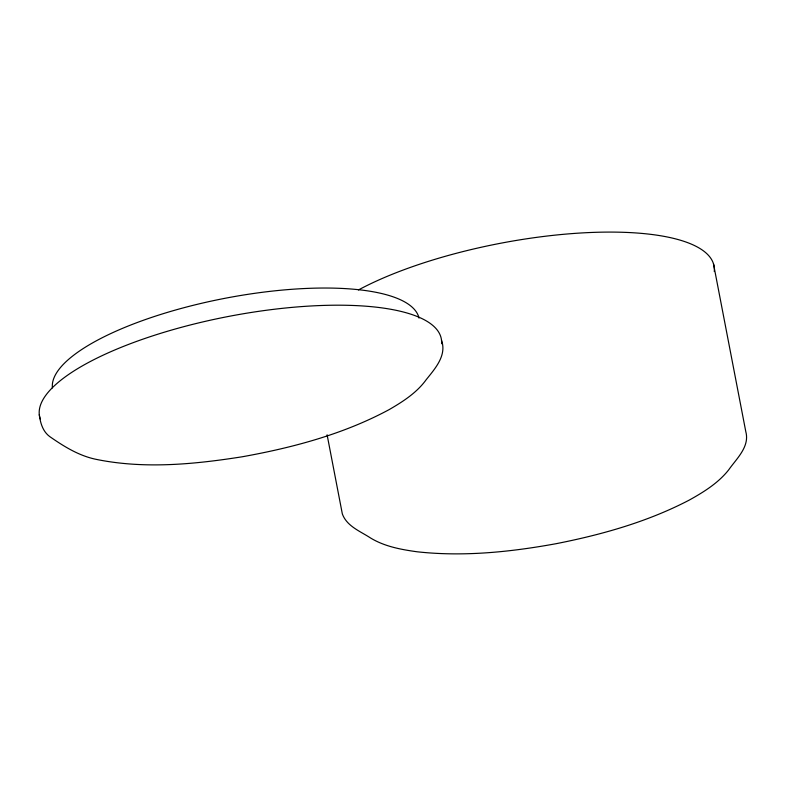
<?xml version="1.0" encoding="UTF-8"?>
<svg xmlns="http://www.w3.org/2000/svg" width="786" height="786" viewBox="0 0 786 786"><rect width="100%" height="100%" fill="white"/><g stroke="black" fill="none" stroke-linecap="round" stroke-linejoin="round"><path stroke-width="1.18" d="M713.462 263.713L745.786 431.573C750.001 446.762 736.374 458.788 728.622 469.949C718.227 483.066 703.716 492.046 689.273 500.083C647.654 521.816 601.997 534.647 556.115 543.696C510.399 552.037 463.504 556.891 417.12 551.782C401.066 549.561 384.57 546.516 370.53 537.978C360.371 531.287 346.862 526.345 342.342 513.936L327.104 434.805M441.526 340.338C447.008 355.527 434.913 368.772 426.209 379.677C416.796 392.735 402.943 401.607 389.237 409.565C343.62 434.137 292.913 447.666 242.176 456.784C194.25 464.339 144.683 469.163 96.707 459.466C79.278 456.027 64.01 446.536 49.636 436.515C42.69 431.308 40.341 422.839 39.3 414.635M358.426 289.955A206.011 62.634 -10.9 0 1 585.324 232.744A206.011 62.634 -10.9 0 1 714.278 271.553M40.302 418.997A204.566 62.192 -10.9 0 1 231.85 315.805A204.566 62.192 -10.9 0 1 441.594 343.728M52.416 387.881A186.626 56.739 -10.9 0 1 226.437 298.022A186.626 56.739 -10.9 0 1 419.017 318.084"/></g></svg>
